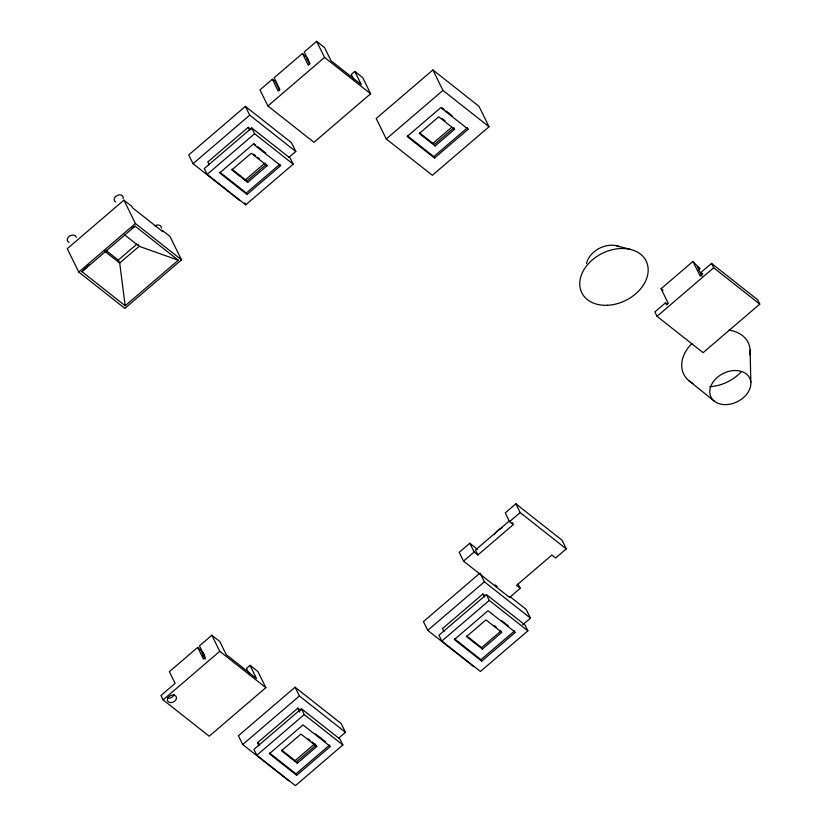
<?xml version="1.0" encoding="UTF-8"?>
<svg xmlns="http://www.w3.org/2000/svg" width="827" height="827" viewBox="0 0 827 827"><rect width="100%" height="100%" fill="white"/><g stroke="black" fill="none" stroke-linecap="round" stroke-linejoin="round"><path stroke-width="1.24" d="M131.896 228.252L135.101 226.164L178.301 260.226L125.187 305.742L81.976 271.68L89.275 264.619M123.926 200.134L67.266 248.679L78.772 272.062L124.856 308.388L181.516 259.843L170.011 236.46L162.092 230.216L162.805 231.674L132.568 207.835L131.844 206.378L123.926 200.134L135.432 223.517L181.516 259.843M279.433 90.05L275.257 81.542L272.372 79.278L259.978 89.895L267.886 105.97L313.971 142.306L370.63 93.761L362.722 77.676L354.804 71.432L351.258 74.471L353.873 79.785M307.737 58.614L302.475 53.486L274.14 77.759L279.898 89.45L278.12 90.97L272.372 79.278M354.804 71.432L361.275 84.592L331.027 60.753L324.556 47.594L316.638 41.35L304.243 51.967L310.001 63.658L308.223 65.178L302.475 53.486M288.954 157.337L295.797 151.475L291.476 142.709L245.392 106.383L188.732 154.928L193.042 163.694L239.127 200.02M193.042 163.694L249.713 115.149L245.392 106.383M267.886 105.97L324.546 57.425L316.638 41.35M78.772 272.062L135.432 223.517M251.17 129.705L248.193 127.348L207.815 161.937L209.252 164.862M81.976 271.68L135.101 226.164M251.728 127.896L204.269 168.543L207.153 174.394L245.743 204.817L293.203 164.16L290.318 158.319L251.728 127.896L254.602 133.736L293.203 164.16M207.153 174.394L254.602 133.736M125.187 305.742L119.698 262.996L118.261 260.081L136.765 244.223M244.802 180.327L265.085 162.95M247.635 182.405L246.922 180.948L266.397 164.253L267.111 165.72L247.635 182.405L231.798 169.917L251.274 153.233L267.111 165.72M247.035 194.479L219.672 172.905L253.31 144.084L280.673 165.648L247.035 194.479L246.312 193.011L279.96 164.191M432.872 69.954L376.202 118.499L386.271 138.967L432.356 175.293L489.026 126.748L478.947 106.28L432.872 69.954L442.941 90.422L489.026 126.748M386.271 138.967L442.941 90.422M433.245 143.071L451.594 127.358M435.105 145.986L434.392 144.518L453.868 127.834L454.592 129.291L435.105 145.986L419.268 133.488L438.744 116.803L454.592 129.291M434.506 158.05L433.793 156.592L467.431 127.771L468.154 129.229L434.506 158.05L407.142 136.486L440.791 107.655L468.154 129.229M202.946 652.513L197.694 647.386L169.359 671.658L175.117 683.35L160.945 695.486L163.105 699.869L209.19 736.206L265.849 687.661L257.941 671.576L250.023 665.332L246.477 668.371L249.092 673.685M250.023 665.332L256.494 678.491L226.247 654.643L219.775 641.494L211.857 635.25L199.462 645.866L205.21 657.558L203.442 659.078L197.694 647.386M202.584 656.1L204.538 654.426M202.698 656.338L204.651 654.664M163.105 699.869L219.765 651.325L211.857 635.25M692.943 261.446L700.138 276.063L701.906 274.543L700.893 272.497L711.52 263.399L757.604 299.725L759.765 304.109L703.105 352.653L657.02 316.327L654.86 311.944L665.487 302.837L666.49 304.884L668.257 303.364L661.073 288.747L692.943 261.446L699.787 268.486L697.978 270.377M657.02 316.327L713.68 267.783L711.52 263.399M338.625 738.17L345.469 732.308L341.148 723.542L295.063 687.206L238.403 735.751L242.725 744.527L288.809 780.853M477.499 549.304L469.819 543.246L459.202 552.353L463.513 561.119L509.597 597.445L520.224 588.348L518.064 583.965M520.224 588.348L516.472 585.392L551.888 555.051L555.63 558.008L566.257 548.901L561.947 540.134L515.862 503.808L505.235 512.905L509.546 521.672L513.298 524.628L477.882 554.969L474.14 552.012L469.819 543.246M242.725 744.527L299.384 695.983L295.063 687.206M509.897 520.483L475.432 549.996L477.882 554.969M463.513 561.119L474.14 552.012M509.546 521.672L520.173 512.575L515.862 503.808M258.923 745.696L257.486 742.77L297.865 708.181L300.842 710.527M301.4 708.718L253.941 749.376L256.825 755.227L295.415 785.65L342.874 744.993L340 739.152L301.4 708.718L304.274 714.569L342.874 744.993M256.825 755.227L304.274 714.569M427.735 630.36L484.395 581.815L480.073 573.049L423.414 621.594L427.735 630.36L473.819 666.686M484.86 595.585L482.875 594.013L442.497 628.603L443.944 631.528M486.41 594.561L438.951 635.219L441.835 641.059L480.425 671.483L527.884 630.825L525.011 624.985L486.41 594.561L489.284 600.402L527.884 630.825M294.474 761.16L314.756 743.783M297.307 763.238L296.593 761.77L316.069 745.086L316.793 746.543L297.307 763.238L281.469 750.751L300.945 734.056L316.793 746.543M441.835 641.059L489.284 600.402M296.707 775.302L269.344 753.738L302.992 724.907L330.345 746.481L296.707 775.302L295.983 773.845L329.632 745.024M482.317 649.071L466.48 636.583L485.956 619.899L501.803 632.386L482.317 649.071L481.603 647.613L501.079 630.918M481.717 661.145L454.354 639.571L488.002 610.75L515.366 632.314L481.717 661.145L480.994 659.677L514.642 630.856M522.664 624.84L530.479 618.141L526.158 609.375L510.135 596.743M616.601 245.774L630.35 249.392M178.301 260.226L139.174 246.312L124.319 234.61M713.68 267.783L759.765 304.109M699.9 268.723L697.264 266.635L701.968 276.208M700.893 272.497L702.816 274.006M442.094 107.799L444.12 109.391M446.146 110.994L452.235 115.78M661.073 288.747L662.985 290.267M441.99 118.468L444.957 120.804M665.487 302.837L667.399 304.346M324.546 57.425L370.63 93.761M419.537 132.816L434.392 144.518M407.442 135.814L433.793 156.592M308.554 60.071L306.796 58.676L309.484 64.165M249.713 115.149L295.797 151.475M253.61 143.422L255.636 145.014M257.662 146.617L265.767 153.005M253.527 154.111L255.502 155.672M257.486 157.233L259.461 158.794M232.067 169.235L246.922 180.948M219.961 172.243L246.312 193.011M520.173 512.575L566.257 548.901M105.38 249.93L118.261 260.081M104.843 251.294L119.698 262.996L139.174 246.312L138.212 244.368M495.104 584.896L497.11 586.467M484.395 581.815L530.479 618.141M501.462 620.467L508.564 626.06M494.153 625.46L496.128 627.021M466.748 635.901L481.603 647.613M454.654 638.909L480.994 659.677M299.384 695.983L345.469 732.308M219.765 651.325L265.849 687.661M315.438 733.838L325.58 741.829M203.773 653.971L202.005 652.575L205.241 659.16M308.151 738.842L310.125 740.403M312.11 741.964L315.077 744.31M281.738 750.068L296.593 761.77M257.486 742.77L259.482 744.341M269.643 753.077L295.983 773.845M688.922 380.72L714.114 401.002M512.316 522.643L513.298 524.628M482.875 594.013L484.312 596.939M248.193 127.348L249.63 130.273M244.782 202.873L245.743 204.817M297.865 708.181L299.777 712.078M750.12 350.038L750.833 382.591M174.218 694.38A4.786 3.504 -26.2 0 1 167.612 698.112M586.508 263.596A21.543 15.785 -26.2 0 1 619.444 246.704M728.804 330.19A35.892 26.299 -26.2 0 1 749.903 354.876M741.343 371.685A35.892 26.299 -26.2 0 1 709.742 386.695M692.985 383.418A35.892 26.299 -26.2 0 1 691.899 343.546M494.205 534.666A14.359 10.513 -26.2 0 1 502.34 527.698M154.856 225.843A4.786 3.504 -26.2 0 1 161.42 228.066M69.106 242.373A4.786 3.504 -26.2 0 1 69.385 236.212A4.786 3.504 -26.2 0 1 76.28 237.359M115.687 202.026A4.786 3.504 -26.2 0 1 117.238 195.461A4.786 3.504 -26.2 0 1 123.171 198.48M170.889 702.609A4.786 3.504 -26.2 0 0 176.306 696.882A4.786 3.504 -26.2 0 0 168.605 696.975A4.786 3.504 -26.2 0 0 170.889 702.609M607.276 305.287A35.892 26.299 -26.2 0 0 646.373 261.497A35.892 26.299 -26.2 0 0 588.214 263.927A35.892 26.299 -26.2 0 0 607.276 305.287M726.013 404.61A21.533 15.775 -26.2 0 0 749.862 378.539A21.533 15.775 -26.2 0 0 715.076 379.552A21.533 15.775 -26.2 0 0 726.013 404.61"/></g></svg>
